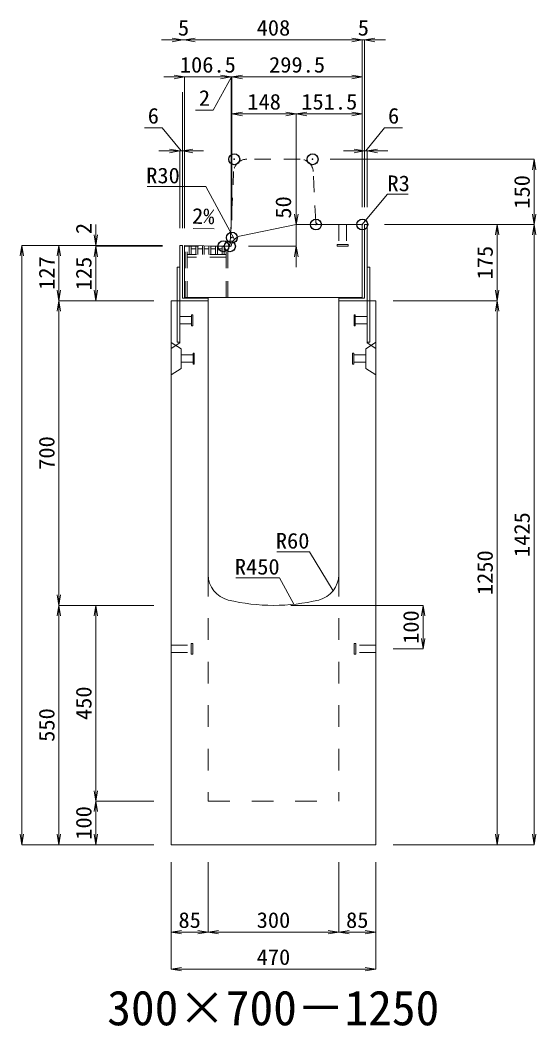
# Model space of a CAD drawing. Units: millimetres at full size. Extents: x -1809 to 57027, y -20349 to 17321.
# Drawn here: x 19818 to 21003, y -6312 to -4001 of the extents above; entities that cross this region are included whole.
import ezdxf
from ezdxf.enums import TextEntityAlignment as Align

# ---------------------------------------------------------------- set-up
doc = ezdxf.new("R2010")
doc.units = ezdxf.units.MM
doc.header["$LTSCALE"] = 50
doc.header["$PDMODE"] = 32
doc.header["$PDSIZE"] = 25
doc.linetypes.add('USER1', pattern=[2, 1, -1])
doc.linetypes.add('USER2', pattern=[1.35, 0.75, -0.6])
for name, color, linetype, lineweight in [('インサート', 3, 'USER2', 9), ('グレーチング', 7, 'USER2', 5), ('受枠', 3, 'Continuous', 5), ('寸法線', 7, 'Continuous', 13), ('引出線', 4, 'Continuous', 13), ('本体', 2, 'Continuous', 13)]:
    doc.layers.add(name, color=color, linetype=linetype, lineweight=lineweight)
doc.layers.add('作業エリア', color=11, linetype='Continuous')
doc.layers.add('文字', color=7, linetype='Continuous')
doc.styles.add('ＭＳ 明朝', font='')
doc.styles.get('ＭＳ 明朝').set_extended_font_data('MS Mincho')

# ---------------------------------------------------------------- blocks, each defined once
blk = doc.blocks.new('open_arrow')
at = {"color": 0, "linetype": 'Continuous', "lineweight": -2}
blk.add_lwpolyline([(7.5, 1.25), (0, 0), (7.5, -1.25)], dxfattribs=at)

msp = doc.modelspace()

# ---------------------------------------------------------------- linework, layer by layer
at = {"layer": 'インサート'}
for p, q in [((20550.5, -4471.05), (20550.5, -4517.05)), ((20550.5, -4471.05), (20567.5, -4471.05)), ((20567.5, -4471.05), (20567.5, -4517.05)), ((20546.5, -4521.05), (20546.5, -4517.05)), ((20546.5, -4517.05), (20571.5, -4517.05)), ((20546.5, -4521.05), (20571.5, -4521.05)), ((20571.5, -4517.05), (20571.5, -4521.05)), ((20185, -4682.55), (20212, -4682.55)), ((20185, -4682.55), (20185, -4699.55)), ((20215, -4678.55), (20212, -4678.55)), ((20212, -4678.55), (20212, -4703.55)), ((20215, -4703.55), (20215, -4678.55)), ((20585, -4678.55), (20588, -4678.55)), ((20585, -4703.55), (20585, -4678.55)), ((20588, -4678.55), (20588, -4703.55)), ((20615, -4682.55), (20588, -4682.55)), ((20615, -4682.55), (20615, -4699.55)), ((20185, -4699.55), (20212, -4699.55)), ((20212, -4703.55), (20215, -4703.55)), ((20588, -4703.55), (20585, -4703.55)), ((20615, -4699.55), (20588, -4699.55)), ((20188.2, -4770.55), (20215.2, -4770.55)), ((20188.2, -4770.55), (20188.2, -4787.55)), ((20218.2, -4766.55), (20215.2, -4766.55)), ((20215.2, -4766.55), (20215.2, -4791.55)), ((20218.2, -4791.55), (20218.2, -4766.55)), ((20581.8, -4766.55), (20584.8, -4766.55)), ((20581.8, -4791.55), (20581.8, -4766.55)), ((20584.8, -4766.55), (20584.8, -4791.55)), ((20611.8, -4770.55), (20584.8, -4770.55)), ((20611.8, -4770.55), (20611.8, -4787.55)), ((20188.2, -4787.55), (20215.2, -4787.55)), ((20215.2, -4791.55), (20218.2, -4791.55)), ((20584.8, -4791.55), (20581.8, -4791.55)), ((20611.8, -4787.55), (20584.8, -4787.55)), ((20165, -5437.55), (20211, -5437.55)), ((20165, -5454.55), (20165, -5437.55)), ((20211, -5458.55), (20211, -5433.55)), ((20211, -5433.55), (20215, -5433.55)), ((20215, -5458.55), (20215, -5433.55)), ((20585, -5433.55), (20589, -5433.55)), ((20585, -5433.55), (20585, -5458.55)), ((20589, -5433.55), (20589, -5458.55)), ((20635, -5437.55), (20589, -5437.55)), ((20635, -5437.55), (20635, -5454.55)), ((20165, -5454.55), (20211, -5454.55)), ((20215, -5458.55), (20211, -5458.55)), ((20589, -5458.55), (20585, -5458.55)), ((20635, -5454.55), (20589, -5454.55))]:
    msp.add_line(p, q, dxfattribs=at)
at = {"layer": 'グレーチング'}
for p, q in [((20197.5, -4639.05), (20197.5, -4521.05)), ((20295.5, -4521.05), (20197.5, -4521.05)), ((20202, -4639.05), (20202, -4521.05)), ((20206.5, -4540.05), (20206.5, -4521.05)), ((20211, -4540.05), (20211, -4521.05)), ((20221.6, -4527.05), (20211, -4527.05)), ((20221.6, -4540.05), (20221.6, -4521.05)), ((20226.1, -4540.05), (20226.1, -4521.05)), ((20236.7, -4527.05), (20226.1, -4527.05)), ((20236.7, -4540.05), (20236.7, -4521.05)), ((20241.2, -4540.05), (20241.2, -4521.05)), ((20251.8, -4527.05), (20241.2, -4527.05)), ((20251.8, -4540.05), (20251.8, -4521.05)), ((20256.3, -4540.05), (20256.3, -4521.05)), ((20266.9, -4527.05), (20256.3, -4527.05)), ((20266.9, -4540.05), (20266.9, -4521.05)), ((20271.4, -4540.05), (20271.4, -4521.05)), ((20282, -4527.05), (20271.4, -4527.05)), ((20282, -4540.05), (20282, -4521.05)), ((20286.5, -4540.05), (20286.5, -4521.05)), ((20291, -4639.05), (20291, -4521.05)), ((20295.5, -4639.05), (20295.5, -4521.05)), ((20291, -4540.05), (20202, -4540.05)), ((20291, -4546.05), (20202, -4546.05))]:
    msp.add_line(p, q, dxfattribs=at)
at = {"layer": '作業エリア'}
for p in [(20310, -4321.05), (20490, -4321.05), (20497.5, -4471.05), (20604, -4471.05), (20304.5, -4501.05), (20285, -4521.05), (20300, -4521.05)]:
    msp.add_point(p, dxfattribs=at)
at = {"layer": '受枠'}
for p, q in [((20609, -4471.05), (20609, -4640.05)), ((20615, -4471.05), (20609, -4471.05)), ((20615, -4471.05), (20615, -4741.05)), ((20185, -4519.05), (20185, -4741.05)), ((20185, -4519.05), (20191, -4519.05)), ((20191, -4519.05), (20191, -4640.05)), ((20179, -4569.05), (20179, -4741.05)), ((20179, -4569.05), (20185, -4569.05)), ((20621, -4569.05), (20615, -4569.05)), ((20621, -4569.05), (20621, -4741.05)), ((20191, -4640.05), (20250, -4640.05)), ((20250, -4640.05), (20250, -4646.05)), ((20550, -4640.05), (20550, -4646.05)), ((20609, -4640.05), (20550, -4640.05)), ((20185, -4646.05), (20250, -4646.05)), ((20615, -4646.05), (20550, -4646.05)), ((20179, -4741.05), (20185, -4741.05)), ((20621, -4741.05), (20615, -4741.05))]:
    msp.add_line(p, q, dxfattribs=at)
at = {"layer": '寸法線'}
for p, q in [((20244, -4046.93), (20143, -4046.93)), ((20604, -4046.93), (20196, -4046.93)), ((20556, -4046.93), (20657, -4046.93)), ((20604, -4431.03), (20604, -4046.93)), ((20604, -4431.03), (20604, -4046.93)), ((20609, -4431.03), (20609, -4046.93)), ((20302.57, -4131.93), (20148, -4131.93)), ((20196, -4479.25), (20196, -4131.93)), ((20352.5, -4131.93), (20254.57, -4131.93)), ((20303.53, -4131.93), (20261.69, -4208.3)), ((20302.57, -4481.03), (20302.57, -4131.93)), ((20604, -4131.93), (20304.5, -4131.93)), ((20304.5, -4461.03), (20304.5, -4131.93)), ((20604, -4431.03), (20604, -4131.93)), ((20191, -4479.03), (20191, -4166.91)), ((20196, -4479.25), (20196, -4176.93)), ((20196, -4479.25), (20196, -4176.93)), ((20302.57, -4481.03), (20302.57, -4178.69)), ((20304.5, -4461.03), (20304.5, -4176.93)), ((20261.69, -4208.3), (20221.28, -4208.3)), ((20304.5, -4216.93), (20452.5, -4216.93)), ((20304.5, -4461.03), (20304.5, -4216.93)), ((20452.5, -4431.03), (20452.5, -4216.93)), ((20452.5, -4216.93), (20604, -4216.93)), ((20452.5, -4431.03), (20452.5, -4216.93)), ((20604, -4431.03), (20604, -4216.93)), ((20144.67, -4249.13), (20103.44, -4249.13)), ((20188, -4301.93), (20144.67, -4249.13)), ((20612, -4301.93), (20655.33, -4249.13)), ((20655.33, -4249.13), (20696.56, -4249.13)), ((20239, -4301.93), (20137, -4301.93)), ((20185, -4479.03), (20185, -4301.93)), ((20191, -4479.03), (20191, -4301.93)), ((20530.02, -4321.05), (20998.78, -4321.05)), ((20561, -4301.93), (20663, -4301.93)), ((20609, -4431.03), (20609, -4301.93)), ((20615, -4431.03), (20615, -4301.93)), ((20998.78, -4321.05), (20998.78, -4471.05)), ((20452.5, -4423.05), (20452.5, -4569.05)), ((19992.06, -4471.05), (19992.06, -4569.05)), ((20655.02, -4471.05), (20913.78, -4471.05)), ((20655.02, -4471.05), (20998.78, -4471.05)), ((20655.02, -4471.05), (20998.78, -4471.05)), ((20913.78, -4471.05), (20913.78, -4646.05)), ((20998.78, -4471.05), (20998.78, -5896.05)), ((19822.06, -5896.05), (19822.06, -4519.05)), ((20144.98, -4519.05), (19822.06, -4519.05)), ((19907.06, -4519.05), (19907.06, -4646.05)), ((20144.98, -4519.05), (19907.06, -4519.05)), ((20144.98, -4519.05), (19992.06, -4519.05)), ((20144.98, -4521.05), (19992.06, -4521.05)), ((19992.06, -4521.05), (19992.06, -4646.05)), ((20144.98, -4521.05), (19992.06, -4521.05)), ((20342.59, -4521.05), (20452.5, -4521.05)), ((20124.98, -4646.05), (19907.06, -4646.05)), ((19907.06, -4646.05), (19907.06, -5346.05)), ((20124.98, -4646.05), (19907.06, -4646.05)), ((20124.98, -4646.05), (19992.06, -4646.05)), ((20675.02, -4646.05), (20913.78, -4646.05)), ((20675.02, -4646.05), (20913.78, -4646.05)), ((20913.78, -4646.05), (20913.78, -5896.05)), ((20124.98, -5346.05), (19907.06, -5346.05)), ((19907.06, -5896.05), (19907.06, -5346.05)), ((20124.98, -5346.05), (19907.06, -5346.05)), ((19992.06, -5346.05), (19992.06, -5796.05)), ((20124.98, -5346.05), (19992.06, -5346.05)), ((20440.02, -5346.05), (20743.78, -5346.05)), ((20743.78, -5346.05), (20743.78, -5446.05)), ((20675.02, -5446.05), (20743.78, -5446.05)), ((20124.98, -5796.05), (19992.06, -5796.05)), ((19992.06, -5796.05), (19992.06, -5896.05)), ((20124.98, -5796.05), (19992.06, -5796.05)), ((20124.98, -5896.05), (19822.06, -5896.05)), ((20124.98, -5896.05), (19907.06, -5896.05)), ((20124.98, -5896.05), (19992.06, -5896.05)), ((20675.02, -5896.05), (20913.78, -5896.05)), ((20675.02, -5896.05), (20998.78, -5896.05)), ((20165, -5936.07), (20165, -6097.21)), ((20165, -5936.07), (20165, -6182.21)), ((20250, -5936.07), (20250, -6097.21)), ((20250, -5936.07), (20250, -6097.21)), ((20550, -5936.07), (20550, -6097.21)), ((20550, -5936.07), (20550, -6097.21)), ((20635, -5936.07), (20635, -6097.21)), ((20635, -5936.07), (20635, -6182.21)), ((20165, -6097.21), (20250, -6097.21)), ((20250, -6097.21), (20550, -6097.21)), ((20550, -6097.21), (20635, -6097.21)), ((20165, -6182.21), (20635, -6182.21))]:
    msp.add_line(p, q, dxfattribs=at)
at = {"layer": '引出線'}
for points in [[(20310.6, -4505.19), (20244.87, -4383.51), (20184.87, -4383.51), (20110.2, -4383.51)], [(20603.12, -4471.93), (20661.85, -4401.57), (20709.57, -4401.57)], [(20264, -4481.04), (20215.26, -4480.06), (20264, -4481.04)], [(20537.07, -5312.74), (20482.66, -5222.84), (20407.98, -5222.84)], [(20446.44, -5343.65), (20414.22, -5282.51), (20313.21, -5282.51)]]:
    msp.add_lwpolyline(points, dxfattribs=at)
at = {"layer": '本体', "linetype": 'USER2', "lineweight": 9}
for p, q in [((20461.46, -4321.05), (20338.54, -4321.05)), ((20300.33, -4514.4), (20308.57, -4349.56)), ((20497.17, -4464.4), (20491.43, -4349.56)), ((20185, -4743.05), (20185, -4646.05)), ((20615, -4743.05), (20615, -4646.05)), ((20165, -4755.55), (20185, -4743.05)), ((20635, -4755.55), (20615, -4743.05))]:
    msp.add_line(p, q, dxfattribs=at)
at = {"layer": '本体'}
for p, q in [((20452.5, -4471.05), (20326.19, -4496.66)), ((20601, -4471.05), (20452.5, -4471.05)), ((20604, -4474.05), (20604, -4639.05)), ((20196, -4639.05), (20196, -4519.27)), ((20196, -4519.27), (20285, -4521.05)), ((20285, -4521.05), (20302.57, -4521.05)), ((20604, -4639.05), (20196, -4639.05)), ((20165, -4646.05), (20165, -5896.05)), ((20165, -4646.05), (20250, -4646.05)), ((20250, -4646.05), (20250, -5275.53)), ((20550, -4646.05), (20550, -5275.53)), ((20550, -4646.05), (20635, -4646.05)), ((20635, -4646.05), (20635, -5896.05)), ((20165, -5896.05), (20635, -5896.05))]:
    msp.add_line(p, q, dxfattribs=at)
at = {"layer": '本体', "lineweight": 9}
for p, q in [((20165, -4742.05), (20188.2, -4756.55)), ((20188.2, -4756.55), (20188.2, -4801.55)), ((20634.58, -4742.31), (20611.8, -4756.55)), ((20611.8, -4756.55), (20611.8, -4801.55)), ((20188.2, -4801.55), (20165, -4816.05)), ((20611.8, -4801.55), (20635, -4816.05))]:
    msp.add_line(p, q, dxfattribs=at)
at = {"layer": '本体', "linetype": 'USER1', "lineweight": 15}
for p, q in [((20250, -5275.53), (20250, -5796.05)), ((20550, -5275.53), (20550, -5796.05)), ((20250, -5796.05), (20550, -5796.05))]:
    msp.add_line(p, q, dxfattribs=at)
at = {"layer": '本体', "linetype": 'USER2', "lineweight": 9}
for centre, radius, start, end in [((20338.54, -4351.05), 30, 90, 177.13759), ((20461.46, -4351.05), 30, 2.86241, 90), ((20504.16, -4464.05), 7, 182.86241, 270), ((20293.34, -4514.05), 7, 270, 357.13759)]:
    msp.add_arc(centre, radius, start, end, dxfattribs=at)
at = {"layer": '本体'}
for centre, radius, start, end in [((20601, -4474.05), 3, 0, 90), ((20332.15, -4526.06), 30, 101.45875, 170.39512), ((20310, -5275.53), 60, 180, 256.65764), ((20490, -5275.53), 60, 283.34236, 0), ((20400, -4896.05), 450, 256.65764, 283.34236)]:
    msp.add_arc(centre, radius, start, end, dxfattribs=at)

# ---------------------------------------------------------------- block references
at = {"layer": '寸法線', "xscale": 3.2, "yscale": 3.2}
for p, rotation in [((20191, -4046.93), 180), ((20604, -4046.93), 180), ((20604, -4046.93), 180), ((20196, -4131.93), 180), ((20302.57, -4131.93), 180), ((20302.57, -4131.93), 180), ((20604, -4131.93), 180), ((20452.5, -4216.93), 180), ((20604, -4216.93), 180), ((20185, -4301.93), 180), ((20609, -4301.93), 180), ((20998.78, -4321.05), 270), ((20452.5, -4471.05), 90), ((20998.78, -4471.05), 90), ((20913.78, -4471.05), 270), ((20998.78, -4471.05), 270), ((19992.06, -4519.05), 90), ((19822.06, -4519.05), 270), ((19907.06, -4519.05), 270), ((19992.06, -4521.05), 270), ((19992.06, -4521.05), 270), ((20452.5, -4521.05), 270), ((19907.06, -4646.05), 90), ((19992.06, -4646.05), 90), ((20913.78, -4646.05), 90), ((19907.06, -4646.05), 270), ((20913.78, -4646.05), 270), ((19907.06, -5346.05), 90), ((19907.06, -5346.05), 270), ((19992.06, -5346.05), 270), ((20743.78, -5346.05), 270), ((20743.78, -5446.05), 90), ((19992.06, -5796.05), 90), ((19992.06, -5796.05), 270), ((19822.06, -5896.05), 90), ((19907.06, -5896.05), 90), ((19992.06, -5896.05), 90), ((20913.78, -5896.05), 90), ((20998.78, -5896.05), 90), ((20250, -6097.21), 180), ((20550, -6097.21), 180), ((20635, -6097.21), 180), ((20635, -6182.21), 180)]:
    msp.add_blockref('open_arrow', p, dxfattribs=dict(at, rotation=rotation))
for p in [(20196, -4046.93), (20196, -4046.93), (20609, -4046.93), (20304.5, -4131.93), (20304.5, -4131.93), (20304.5, -4216.93), (20452.5, -4216.93), (20191, -4301.93), (20615, -4301.93), (20165, -6097.21), (20250, -6097.21), (20550, -6097.21), (20165, -6182.21)]:
    msp.add_blockref('open_arrow', p, dxfattribs=at)
at = {"layer": '引出線', "xscale": 0.0533, "yscale": 0.0533}
for p, rotation in [((20264, -4481.04), 178.9), ((20603.12, -4471.93), 50.2), ((20310.6, -4505.19), 118.4), ((20537.07, -5312.74), 121.2), ((20446.44, -5343.65), 117.8)]:
    msp.add_blockref('open_arrow', p, dxfattribs=dict(at, rotation=rotation))

# ---------------------------------------------------------------- texts
at = {"layer": '寸法線', "style": 'ＭＳ 明朝', "width": 1.05}
for s, p in [('5', (20193.5, -4018.91)), ('408', (20400, -4018.91)), ('5', (20606.5, -4018.91)), ('106.5', (20249.28, -4103.91)), ('299.5', (20454.25, -4103.91)), ('2', (20241.48, -4180.28)), ('148', (20378.5, -4188.91)), ('151.5', (20528.25, -4188.91)), ('6', (20124.05, -4221.11)), ('6', (20675.95, -4221.11)), ('85', (20207.5, -6069.19)), ('300', (20400, -6069.19)), ('85', (20592.5, -6069.19)), ('470', (20400, -6154.19))]:
    msp.add_text(s, height=36.03, dxfattribs=at).set_placement(p, align=Align.MIDDLE_CENTER)
for s, p in [('150', (20970.76, -4396.05)), ('50', (20422.5, -4431.79)), ('2', (19964.06, -4480.2)), ('175', (20885.76, -4558.55)), ('127', (19879.04, -4582.55)), ('125', (19964.04, -4583.55)), ('700', (19879.04, -4996.05)), ('1425', (20970.76, -5183.55)), ('1250', (20885.76, -5271.05)), ('100', (20715.76, -5396.05)), ('450', (19964.04, -5571.05)), ('550', (19879.04, -5621.05)), ('100', (19964.04, -5846.05))]:
    msp.add_text(s, height=36.03, rotation=90, dxfattribs=at).set_placement(p, align=Align.MIDDLE_CENTER)
at = {"layer": '引出線', "style": 'ＭＳ 明朝', "width": 1.05}
for s, p in [('R30', (20184.87, -4340.31)), ('R60', (20482.66, -5179.64)), ('R450', (20414.22, -5239.31))]:
    msp.add_text(s, height=36.03, dxfattribs=at).set_placement(p, align=Align.TOP_RIGHT)
msp.add_text('R3', height=36.03, dxfattribs=at).set_placement((20661.85, -4358.37), align=Align.TOP_LEFT)
msp.add_text('2%', height=36.03, rotation=358.854, dxfattribs=at).set_placement((20264.94, -4434.14), align=Align.TOP_RIGHT)
at = {"layer": '文字', "style": 'ＭＳ 明朝'}
msp.add_text('300×700－1250', height=80.06, dxfattribs=at).set_placement((20399.52, -6271.03), align=Align.MIDDLE_CENTER)

doc.saveas('drawing.dxf')
